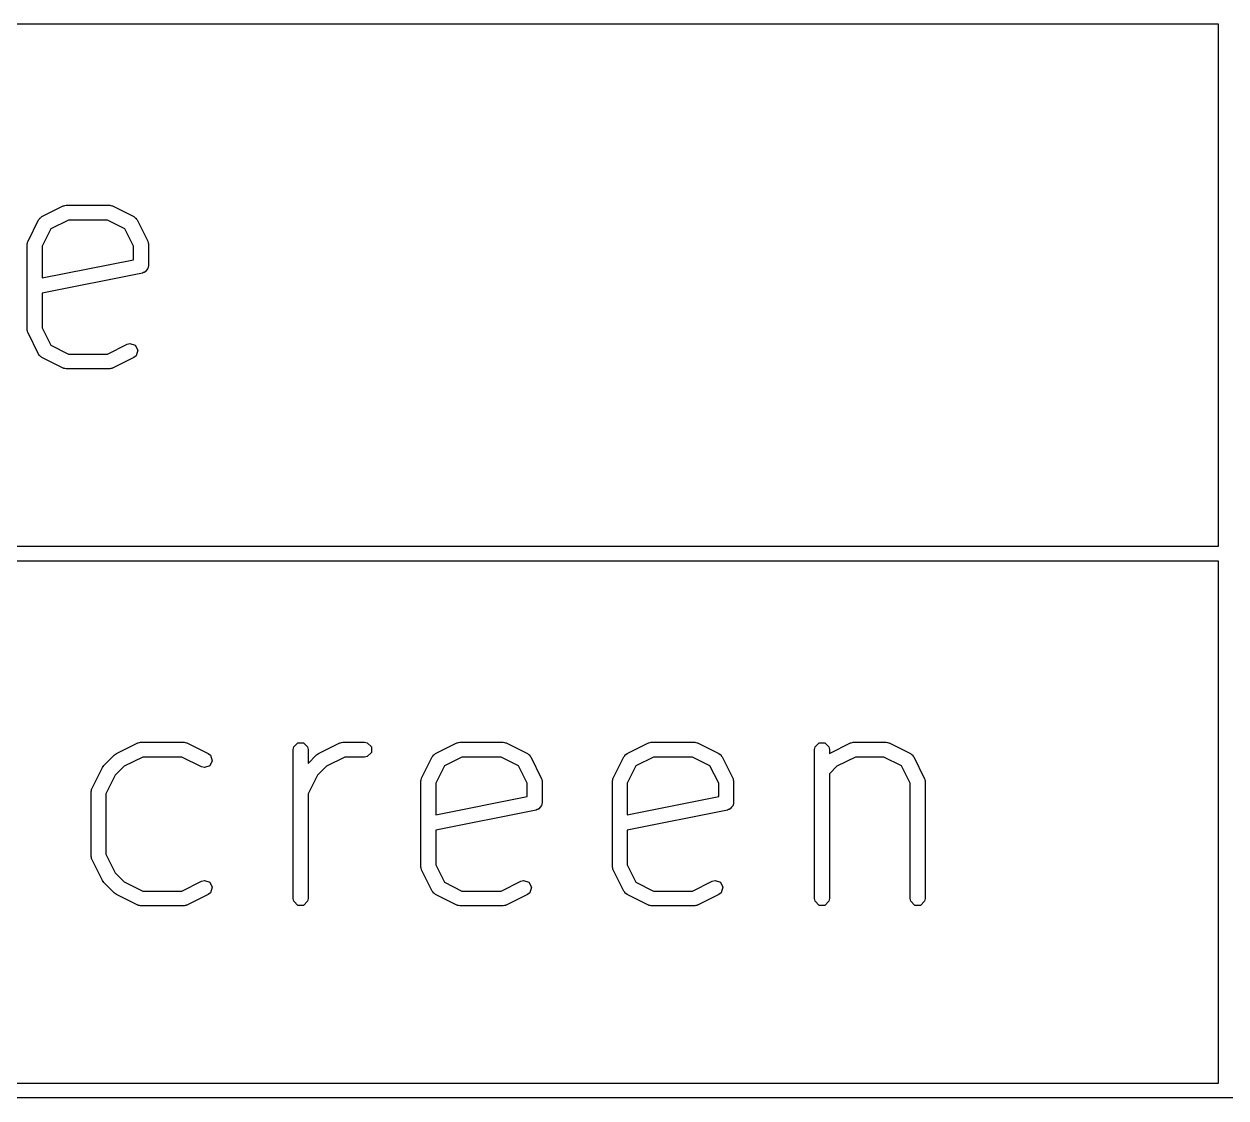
# Model space of a CAD drawing. Header units: inches. Extents: x -2.6 to 7.6, y 0.3 to 5.2.
# Drawn here: x -2.2451 to -1.9274, y 3.7392 to 4.0231 of the extents above; entities that cross this region are included whole.
import ezdxf

# ---------------------------------------------------------------- set-up
doc = ezdxf.new("R2010")
doc.units = ezdxf.units.IN
doc.header["$MEASUREMENT"] = 0
doc.layers.add('BLACK', color=250, linetype='CONTINUOUS')

msp = doc.modelspace()

# ---------------------------------------------------------------- linework, layer by layer
at = {"layer": 'BLACK', "linetype": 'CONTINUOUS'}
for p, q in [((-1.9294, 4.02315), (-2.56495, 4.02315)), ((-1.9294, 3.88512), (-1.9294, 4.02315)), ((-2.24041, 3.97225), (-2.23478, 3.97506)), ((-2.23478, 3.97506), (-2.23469, 3.97508)), ((-2.23469, 3.97508), (-2.23465, 3.97512)), ((-2.23465, 3.97512), (-2.23434, 3.97518)), ((-2.23434, 3.97518), (-2.23404, 3.97526)), ((-2.23404, 3.97526), (-2.234, 3.97525)), ((-2.234, 3.97525), (-2.2339, 3.97527)), ((-2.2339, 3.97527), (-2.22265, 3.97527)), ((-2.22265, 3.97527), (-2.22256, 3.97525)), ((-2.22256, 3.97525), (-2.22251, 3.97526)), ((-2.22251, 3.97526), (-2.22221, 3.97518)), ((-2.22221, 3.97518), (-2.2219, 3.97512)), ((-2.2219, 3.97512), (-2.22187, 3.97508)), ((-2.22187, 3.97508), (-2.22177, 3.97506)), ((-2.22177, 3.97506), (-2.21615, 3.97225)), ((-2.24129, 3.97137), (-2.24105, 3.97168)), ((-2.24105, 3.97168), (-2.24101, 3.97178)), ((-2.24101, 3.97178), (-2.2409, 3.97186)), ((-2.2409, 3.97186), (-2.24081, 3.97197)), ((-2.24081, 3.97197), (-2.24071, 3.97201)), ((-2.24071, 3.97201), (-2.24041, 3.97225)), ((-2.21615, 3.97225), (-2.21584, 3.97201)), ((-2.21584, 3.97201), (-2.21574, 3.97197)), ((-2.21574, 3.97197), (-2.21565, 3.97186)), ((-2.21565, 3.97186), (-2.21554, 3.97178)), ((-2.21554, 3.97178), (-2.21551, 3.97168)), ((-2.21551, 3.97168), (-2.21527, 3.97137)), ((-2.2441, 3.96574), (-2.24129, 3.97137)), ((-2.23806, 3.96902), (-2.24037, 3.9644)), ((-2.23344, 3.97133), (-2.23806, 3.96902)), ((-2.22312, 3.97133), (-2.23344, 3.97133)), ((-2.21849, 3.96902), (-2.22312, 3.97133)), ((-2.21618, 3.9644), (-2.21849, 3.96902)), ((-2.21527, 3.97137), (-2.21245, 3.96574)), ((-2.2443, 3.965), (-2.24422, 3.96531)), ((-2.24422, 3.96531), (-2.24416, 3.96561)), ((-2.24416, 3.96561), (-2.24412, 3.96565)), ((-2.24412, 3.96565), (-2.2441, 3.96574)), ((-2.21245, 3.96574), (-2.21243, 3.96565)), ((-2.21243, 3.96565), (-2.2124, 3.96561)), ((-2.2124, 3.96561), (-2.21234, 3.96531)), ((-2.21234, 3.96531), (-2.21225, 3.965)), ((-2.24431, 3.96486), (-2.24429, 3.96496)), ((-2.24431, 3.94236), (-2.24431, 3.96486)), ((-2.24429, 3.96496), (-2.2443, 3.965)), ((-2.24037, 3.9644), (-2.24037, 3.95601)), ((-2.21618, 3.96085), (-2.21618, 3.9644)), ((-2.21225, 3.965), (-2.21227, 3.96496)), ((-2.21227, 3.96496), (-2.21225, 3.96486)), ((-2.21225, 3.96486), (-2.21225, 3.95924)), ((-2.24037, 3.95601), (-2.21618, 3.96085)), ((-2.21234, 3.95877), (-2.2124, 3.95848)), ((-2.21228, 3.95886), (-2.21234, 3.95877)), ((-2.21225, 3.95924), (-2.2123, 3.95895)), ((-2.2123, 3.95895), (-2.21228, 3.95886)), ((-2.21383, 3.95731), (-2.24037, 3.952)), ((-2.21356, 3.95742), (-2.21383, 3.95731)), ((-2.21346, 3.95742), (-2.21356, 3.95742)), ((-2.21339, 3.95749), (-2.21346, 3.95742)), ((-2.21312, 3.9576), (-2.21339, 3.95749)), ((-2.2128, 3.95808), (-2.21312, 3.9576)), ((-2.2124, 3.95848), (-2.2128, 3.95808)), ((-2.24037, 3.952), (-2.24037, 3.94283)), ((-2.24037, 3.94283), (-2.23806, 3.93821)), ((-2.24429, 3.94227), (-2.24431, 3.94236)), ((-2.2443, 3.94222), (-2.24429, 3.94227)), ((-2.24422, 3.94192), (-2.2443, 3.94222)), ((-2.24416, 3.94161), (-2.24422, 3.94192)), ((-2.24412, 3.94158), (-2.24416, 3.94161)), ((-2.2441, 3.94148), (-2.24412, 3.94158)), ((-2.24129, 3.93586), (-2.2441, 3.94148)), ((-2.23806, 3.93821), (-2.23344, 3.9359)), ((-2.22312, 3.9359), (-2.21791, 3.9385)), ((-2.21791, 3.9385), (-2.21717, 3.9387)), ((-2.21717, 3.9387), (-2.21574, 3.93823)), ((-2.21574, 3.93823), (-2.21506, 3.93688)), ((-2.21506, 3.93688), (-2.21554, 3.93545)), ((-2.24105, 3.93555), (-2.24129, 3.93586)), ((-2.24101, 3.93545), (-2.24105, 3.93555)), ((-2.2409, 3.93536), (-2.24101, 3.93545)), ((-2.24081, 3.93525), (-2.2409, 3.93536)), ((-2.24071, 3.93522), (-2.24081, 3.93525)), ((-2.24041, 3.93498), (-2.24071, 3.93522)), ((-2.23478, 3.93217), (-2.24041, 3.93498)), ((-2.23344, 3.9359), (-2.22312, 3.9359)), ((-2.21615, 3.93498), (-2.22177, 3.93217)), ((-2.21554, 3.93545), (-2.21615, 3.93498)), ((-2.23469, 3.93214), (-2.23478, 3.93217)), ((-2.23465, 3.93211), (-2.23469, 3.93214)), ((-2.23434, 3.93205), (-2.23465, 3.93211)), ((-2.23404, 3.93196), (-2.23434, 3.93205)), ((-2.234, 3.93198), (-2.23404, 3.93196)), ((-2.2339, 3.93196), (-2.234, 3.93198)), ((-2.22265, 3.93196), (-2.2339, 3.93196)), ((-2.22256, 3.93198), (-2.22265, 3.93196)), ((-2.22251, 3.93196), (-2.22256, 3.93198)), ((-2.22221, 3.93205), (-2.22251, 3.93196)), ((-2.2219, 3.93211), (-2.22221, 3.93205)), ((-2.22187, 3.93214), (-2.2219, 3.93211)), ((-2.22177, 3.93217), (-2.22187, 3.93214)), ((-2.56495, 3.88512), (-1.9294, 3.88512)), ((-1.9294, 3.88118), (-2.56495, 3.88118)), ((-1.9294, 3.74315), (-1.9294, 3.88118)), ((-2.22072, 3.83028), (-2.2151, 3.83309)), ((-2.2151, 3.83309), (-2.215, 3.83312)), ((-2.215, 3.83312), (-2.21497, 3.83315)), ((-2.21497, 3.83315), (-2.21466, 3.83321)), ((-2.21466, 3.83321), (-2.21435, 3.83329)), ((-2.21435, 3.83329), (-2.21431, 3.83328)), ((-2.21431, 3.83328), (-2.21422, 3.8333)), ((-2.21422, 3.8333), (-2.20297, 3.8333)), ((-2.20297, 3.8333), (-2.20287, 3.83328)), ((-2.20287, 3.83328), (-2.20283, 3.83329)), ((-2.20283, 3.83329), (-2.20252, 3.83321)), ((-2.20252, 3.83321), (-2.20221, 3.83315)), ((-2.20221, 3.83315), (-2.20218, 3.83312)), ((-2.20218, 3.83312), (-2.20209, 3.83309)), ((-2.20209, 3.83309), (-2.19646, 3.83028)), ((-2.174, 3.83133), (-2.17385, 3.83208)), ((-2.17385, 3.83208), (-2.17279, 3.83315)), ((-2.17279, 3.83315), (-2.17128, 3.83315)), ((-2.17128, 3.83315), (-2.17021, 3.83208)), ((-2.17021, 3.83208), (-2.17006, 3.83133)), ((-2.16729, 3.83028), (-2.16166, 3.83309)), ((-2.16166, 3.83309), (-2.16157, 3.83312)), ((-2.16157, 3.83312), (-2.16154, 3.83315)), ((-2.16154, 3.83315), (-2.16123, 3.83321)), ((-2.16123, 3.83321), (-2.16092, 3.83329)), ((-2.16092, 3.83329), (-2.16088, 3.83328)), ((-2.16088, 3.83328), (-2.16078, 3.8333)), ((-2.16078, 3.8333), (-2.15516, 3.8333)), ((-2.15516, 3.8333), (-2.15441, 3.83315)), ((-2.15441, 3.83315), (-2.15334, 3.83208)), ((-2.15334, 3.83208), (-2.15334, 3.83058)), ((-2.13636, 3.83028), (-2.13073, 3.83309)), ((-2.13073, 3.83309), (-2.13064, 3.83312)), ((-2.13064, 3.83312), (-2.1306, 3.83315)), ((-2.1306, 3.83315), (-2.13029, 3.83321)), ((-2.13029, 3.83321), (-2.12999, 3.83329)), ((-2.12999, 3.83329), (-2.12995, 3.83328)), ((-2.12995, 3.83328), (-2.12985, 3.8333)), ((-2.12985, 3.8333), (-2.1186, 3.8333)), ((-2.1186, 3.8333), (-2.11851, 3.83328)), ((-2.11851, 3.83328), (-2.11846, 3.83329)), ((-2.11846, 3.83329), (-2.11816, 3.83321)), ((-2.11816, 3.83321), (-2.11785, 3.83315)), ((-2.11785, 3.83315), (-2.11782, 3.83312)), ((-2.11782, 3.83312), (-2.11772, 3.83309)), ((-2.11772, 3.83309), (-2.1121, 3.83028)), ((-2.08574, 3.83028), (-2.08011, 3.83309)), ((-2.08011, 3.83309), (-2.08002, 3.83312)), ((-2.08002, 3.83312), (-2.07999, 3.83315)), ((-2.07999, 3.83315), (-2.07968, 3.83321)), ((-2.07968, 3.83321), (-2.07937, 3.83329)), ((-2.07937, 3.83329), (-2.07933, 3.83328)), ((-2.07933, 3.83328), (-2.07923, 3.8333)), ((-2.07923, 3.8333), (-2.06798, 3.8333)), ((-2.06798, 3.8333), (-2.06789, 3.83328)), ((-2.06789, 3.83328), (-2.06784, 3.83329)), ((-2.06784, 3.83329), (-2.06754, 3.83321)), ((-2.06754, 3.83321), (-2.06723, 3.83315)), ((-2.06723, 3.83315), (-2.0672, 3.83312)), ((-2.0672, 3.83312), (-2.0671, 3.83309)), ((-2.0671, 3.83309), (-2.06148, 3.83028)), ((-2.03621, 3.83133), (-2.03606, 3.83208)), ((-2.03606, 3.83208), (-2.03499, 3.83315)), ((-2.03499, 3.83315), (-2.03348, 3.83315)), ((-2.03348, 3.83315), (-2.03242, 3.83208)), ((-2.03242, 3.83208), (-2.03227, 3.83133)), ((-2.03227, 3.8303), (-2.02668, 3.83309)), ((-2.02668, 3.83309), (-2.02659, 3.83312)), ((-2.02659, 3.83312), (-2.02655, 3.83315)), ((-2.02655, 3.83315), (-2.02625, 3.83321)), ((-2.02625, 3.83321), (-2.02594, 3.83329)), ((-2.02594, 3.83329), (-2.0259, 3.83328)), ((-2.0259, 3.83328), (-2.0258, 3.8333)), ((-2.0258, 3.8333), (-2.01736, 3.8333)), ((-2.01736, 3.8333), (-2.01727, 3.83328)), ((-2.01727, 3.83328), (-2.01723, 3.83329)), ((-2.01723, 3.83329), (-2.01692, 3.83321)), ((-2.01692, 3.83321), (-2.01661, 3.83315)), ((-2.01661, 3.83315), (-2.01658, 3.83312)), ((-2.01658, 3.83312), (-2.01648, 3.83309)), ((-2.01648, 3.83309), (-2.01086, 3.83028)), ((-2.22404, 3.8271), (-2.22123, 3.82991)), ((-2.22123, 3.82991), (-2.22097, 3.83008)), ((-2.22097, 3.83008), (-2.22072, 3.83028)), ((-2.21375, 3.82936), (-2.21867, 3.8269)), ((-2.20343, 3.82936), (-2.21375, 3.82936)), ((-2.19822, 3.82676), (-2.20343, 3.82936)), ((-2.19646, 3.83028), (-2.19586, 3.82981)), ((-2.19586, 3.82981), (-2.19538, 3.82838)), ((-2.174, 3.79196), (-2.174, 3.83133)), ((-2.17006, 3.83133), (-2.17006, 3.82765)), ((-2.17006, 3.82765), (-2.1678, 3.82991)), ((-2.1678, 3.82991), (-2.16754, 3.83008)), ((-2.16754, 3.83008), (-2.16729, 3.83028)), ((-2.16032, 3.82936), (-2.16524, 3.8269)), ((-2.15516, 3.82936), (-2.16032, 3.82936)), ((-2.15441, 3.82951), (-2.15516, 3.82936)), ((-2.15334, 3.83058), (-2.15441, 3.82951)), ((-2.14005, 3.82377), (-2.13724, 3.8294)), ((-2.13724, 3.8294), (-2.137, 3.82971)), ((-2.137, 3.82971), (-2.13696, 3.82981)), ((-2.13696, 3.82981), (-2.13685, 3.82989)), ((-2.13685, 3.82989), (-2.13677, 3.83)), ((-2.13677, 3.83), (-2.13667, 3.83004)), ((-2.13667, 3.83004), (-2.13636, 3.83028)), ((-2.12939, 3.82936), (-2.13401, 3.82705)), ((-2.11907, 3.82936), (-2.12939, 3.82936)), ((-2.11445, 3.82705), (-2.11907, 3.82936)), ((-2.1121, 3.83028), (-2.11179, 3.83004)), ((-2.11179, 3.83004), (-2.11169, 3.83)), ((-2.11169, 3.83), (-2.1116, 3.82989)), ((-2.1116, 3.82989), (-2.11149, 3.82981)), ((-2.11149, 3.82981), (-2.11146, 3.82971)), ((-2.11146, 3.82971), (-2.11122, 3.8294)), ((-2.11122, 3.8294), (-2.10841, 3.82377)), ((-2.08943, 3.82377), (-2.08662, 3.8294)), ((-2.08662, 3.8294), (-2.08638, 3.82971)), ((-2.08638, 3.82971), (-2.08634, 3.82981)), ((-2.08634, 3.82981), (-2.08623, 3.82989)), ((-2.08623, 3.82989), (-2.08615, 3.83)), ((-2.08615, 3.83), (-2.08605, 3.83004)), ((-2.08605, 3.83004), (-2.08574, 3.83028)), ((-2.07877, 3.82936), (-2.08339, 3.82705)), ((-2.06845, 3.82936), (-2.07877, 3.82936)), ((-2.06383, 3.82705), (-2.06845, 3.82936)), ((-2.06148, 3.83028), (-2.06117, 3.83004)), ((-2.06117, 3.83004), (-2.06107, 3.83)), ((-2.06107, 3.83), (-2.06098, 3.82989)), ((-2.06098, 3.82989), (-2.06087, 3.82981)), ((-2.06087, 3.82981), (-2.06084, 3.82971)), ((-2.06084, 3.82971), (-2.0606, 3.8294)), ((-2.0606, 3.8294), (-2.05779, 3.82377)), ((-2.03621, 3.79196), (-2.03621, 3.83133)), ((-2.03227, 3.83133), (-2.03227, 3.8303)), ((-2.02534, 3.82936), (-2.03026, 3.8269)), ((-2.01783, 3.82936), (-2.02534, 3.82936)), ((-2.01321, 3.82705), (-2.01783, 3.82936)), ((-2.01086, 3.83028), (-2.01055, 3.83004)), ((-2.01055, 3.83004), (-2.01045, 3.83)), ((-2.01045, 3.83), (-2.01036, 3.82989)), ((-2.01036, 3.82989), (-2.01025, 3.82981)), ((-2.01025, 3.82981), (-2.01022, 3.82971)), ((-2.01022, 3.82971), (-2.00998, 3.8294)), ((-2.00998, 3.8294), (-2.00717, 3.82377)), ((-2.22722, 3.82096), (-2.22441, 3.82659)), ((-2.22441, 3.82659), (-2.22422, 3.82683)), ((-2.22422, 3.82683), (-2.22404, 3.8271)), ((-2.21867, 3.8269), (-2.22103, 3.82454)), ((-2.19748, 3.82655), (-2.19822, 3.82676)), ((-2.19605, 3.82703), (-2.19748, 3.82655)), ((-2.19538, 3.82838), (-2.19605, 3.82703)), ((-2.16524, 3.8269), (-2.1676, 3.82454)), ((-2.13401, 3.82705), (-2.13632, 3.82243)), ((-2.11213, 3.82243), (-2.11445, 3.82705)), ((-2.08339, 3.82705), (-2.0857, 3.82243)), ((-2.06152, 3.82243), (-2.06383, 3.82705)), ((-2.03026, 3.8269), (-2.03227, 3.82489)), ((-2.0109, 3.82243), (-2.01321, 3.82705)), ((-2.22103, 3.82454), (-2.2235, 3.81962)), ((-2.1676, 3.82454), (-2.17006, 3.81962)), ((-2.14026, 3.82289), (-2.14024, 3.82299)), ((-2.14026, 3.8004), (-2.14026, 3.82289)), ((-2.14025, 3.82303), (-2.14017, 3.82334)), ((-2.14024, 3.82299), (-2.14025, 3.82303)), ((-2.14017, 3.82334), (-2.14011, 3.82365)), ((-2.14011, 3.82365), (-2.14007, 3.82368)), ((-2.14007, 3.82368), (-2.14005, 3.82377)), ((-2.13632, 3.82243), (-2.13632, 3.81405)), ((-2.11213, 3.81888), (-2.11213, 3.82243)), ((-2.10841, 3.82377), (-2.10838, 3.82368)), ((-2.10838, 3.82368), (-2.10835, 3.82365)), ((-2.10835, 3.82365), (-2.10829, 3.82334)), ((-2.10829, 3.82334), (-2.1082, 3.82303)), ((-2.1082, 3.82303), (-2.10822, 3.82299)), ((-2.10822, 3.82299), (-2.1082, 3.82289)), ((-2.1082, 3.82289), (-2.1082, 3.81727)), ((-2.08964, 3.82289), (-2.08962, 3.82299)), ((-2.08964, 3.8004), (-2.08964, 3.82289)), ((-2.08963, 3.82303), (-2.08955, 3.82334)), ((-2.08962, 3.82299), (-2.08963, 3.82303)), ((-2.08955, 3.82334), (-2.08949, 3.82365)), ((-2.08949, 3.82365), (-2.08946, 3.82368)), ((-2.08946, 3.82368), (-2.08943, 3.82377)), ((-2.0857, 3.82243), (-2.0857, 3.81405)), ((-2.06152, 3.81888), (-2.06152, 3.82243)), ((-2.05779, 3.82377), (-2.05776, 3.82368)), ((-2.05776, 3.82368), (-2.05773, 3.82365)), ((-2.05773, 3.82365), (-2.05767, 3.82334)), ((-2.05767, 3.82334), (-2.05758, 3.82303)), ((-2.05758, 3.82303), (-2.0576, 3.82299)), ((-2.0576, 3.82299), (-2.05758, 3.82289)), ((-2.05758, 3.82289), (-2.05758, 3.81727)), ((-2.03227, 3.82489), (-2.03227, 3.79196)), ((-2.0109, 3.79196), (-2.0109, 3.82243)), ((-2.00717, 3.82377), (-2.00714, 3.82368)), ((-2.00714, 3.82368), (-2.00711, 3.82365)), ((-2.00711, 3.82365), (-2.00705, 3.82334)), ((-2.00705, 3.82334), (-2.00697, 3.82303)), ((-2.00697, 3.82303), (-2.00698, 3.82299)), ((-2.00698, 3.82299), (-2.00696, 3.82289)), ((-2.00696, 3.82289), (-2.00696, 3.79196)), ((-2.22743, 3.82022), (-2.22734, 3.82052)), ((-2.22741, 3.82018), (-2.22743, 3.82022)), ((-2.22743, 3.82008), (-2.22741, 3.82018)), ((-2.22743, 3.80321), (-2.22743, 3.82008)), ((-2.22734, 3.82052), (-2.22728, 3.82083)), ((-2.22728, 3.82083), (-2.22725, 3.82087)), ((-2.22725, 3.82087), (-2.22722, 3.82096)), ((-2.2235, 3.81962), (-2.2235, 3.80367)), ((-2.17006, 3.81962), (-2.17006, 3.79196)), ((-2.13632, 3.81405), (-2.11213, 3.81888)), ((-2.10875, 3.81611), (-2.10907, 3.81563)), ((-2.10835, 3.81652), (-2.10875, 3.81611)), ((-2.10829, 3.8168), (-2.10835, 3.81652)), ((-2.10823, 3.81689), (-2.10829, 3.8168)), ((-2.1082, 3.81727), (-2.10825, 3.81698)), ((-2.10825, 3.81698), (-2.10823, 3.81689)), ((-2.0857, 3.81405), (-2.06152, 3.81888)), ((-2.05813, 3.81611), (-2.05845, 3.81563)), ((-2.05773, 3.81652), (-2.05813, 3.81611)), ((-2.05767, 3.8168), (-2.05773, 3.81652)), ((-2.05762, 3.81689), (-2.05767, 3.8168)), ((-2.05758, 3.81727), (-2.05764, 3.81698)), ((-2.05764, 3.81698), (-2.05762, 3.81689)), ((-2.10978, 3.81534), (-2.13632, 3.81003)), ((-2.10951, 3.81545), (-2.10978, 3.81534)), ((-2.10941, 3.81545), (-2.10951, 3.81545)), ((-2.10934, 3.81552), (-2.10941, 3.81545)), ((-2.10907, 3.81563), (-2.10934, 3.81552)), ((-2.05916, 3.81534), (-2.0857, 3.81003)), ((-2.05889, 3.81545), (-2.05916, 3.81534)), ((-2.05879, 3.81545), (-2.05889, 3.81545)), ((-2.05872, 3.81552), (-2.05879, 3.81545)), ((-2.05845, 3.81563), (-2.05872, 3.81552)), ((-2.13632, 3.81003), (-2.13632, 3.80086)), ((-2.0857, 3.81003), (-2.0857, 3.80086)), ((-2.22741, 3.80311), (-2.22743, 3.80321)), ((-2.22743, 3.80307), (-2.22741, 3.80311)), ((-2.22734, 3.80276), (-2.22743, 3.80307)), ((-2.2235, 3.80367), (-2.22103, 3.79875)), ((-2.22728, 3.80245), (-2.22734, 3.80276)), ((-2.22725, 3.80242), (-2.22728, 3.80245)), ((-2.22722, 3.80233), (-2.22725, 3.80242)), ((-2.22441, 3.7967), (-2.22722, 3.80233)), ((-2.14024, 3.8003), (-2.14026, 3.8004)), ((-2.14025, 3.80026), (-2.14024, 3.8003)), ((-2.14017, 3.79995), (-2.14025, 3.80026)), ((-2.14011, 3.79964), (-2.14017, 3.79995)), ((-2.13632, 3.80086), (-2.13401, 3.79624)), ((-2.08962, 3.8003), (-2.08964, 3.8004)), ((-2.08963, 3.80026), (-2.08962, 3.8003)), ((-2.08955, 3.79995), (-2.08963, 3.80026)), ((-2.08949, 3.79964), (-2.08955, 3.79995)), ((-2.0857, 3.80086), (-2.08339, 3.79624)), ((-2.22422, 3.79645), (-2.22441, 3.7967)), ((-2.22103, 3.79875), (-2.21867, 3.79639)), ((-2.19822, 3.79653), (-2.19748, 3.79674)), ((-2.19748, 3.79674), (-2.19605, 3.79626)), ((-2.14007, 3.79961), (-2.14011, 3.79964)), ((-2.14005, 3.79952), (-2.14007, 3.79961)), ((-2.13724, 3.79389), (-2.14005, 3.79952)), ((-2.11386, 3.79653), (-2.11312, 3.79674)), ((-2.11312, 3.79674), (-2.11169, 3.79626)), ((-2.08946, 3.79961), (-2.08949, 3.79964)), ((-2.08943, 3.79952), (-2.08946, 3.79961)), ((-2.08662, 3.79389), (-2.08943, 3.79952)), ((-2.06324, 3.79653), (-2.0625, 3.79674)), ((-2.0625, 3.79674), (-2.06107, 3.79626)), ((-2.22404, 3.79619), (-2.22422, 3.79645)), ((-2.22123, 3.79338), (-2.22404, 3.79619)), ((-2.21867, 3.79639), (-2.21375, 3.79393)), ((-2.21375, 3.79393), (-2.20343, 3.79393)), ((-2.20343, 3.79393), (-2.19822, 3.79653)), ((-2.19605, 3.79626), (-2.19538, 3.79491)), ((-2.19538, 3.79491), (-2.19586, 3.79348)), ((-2.137, 3.79358), (-2.13724, 3.79389)), ((-2.13696, 3.79348), (-2.137, 3.79358)), ((-2.13401, 3.79624), (-2.12939, 3.79393)), ((-2.12939, 3.79393), (-2.11907, 3.79393)), ((-2.11907, 3.79393), (-2.11386, 3.79653)), ((-2.11169, 3.79626), (-2.11101, 3.79491)), ((-2.11101, 3.79491), (-2.11149, 3.79348)), ((-2.08638, 3.79358), (-2.08662, 3.79389)), ((-2.08634, 3.79348), (-2.08638, 3.79358)), ((-2.08339, 3.79624), (-2.07877, 3.79393)), ((-2.07877, 3.79393), (-2.06845, 3.79393)), ((-2.06845, 3.79393), (-2.06324, 3.79653)), ((-2.06107, 3.79626), (-2.0604, 3.79491)), ((-2.0604, 3.79491), (-2.06087, 3.79348)), ((-2.22097, 3.7932), (-2.22123, 3.79338)), ((-2.22072, 3.79301), (-2.22097, 3.7932)), ((-2.2151, 3.7902), (-2.22072, 3.79301)), ((-2.19646, 3.79301), (-2.20209, 3.7902)), ((-2.19586, 3.79348), (-2.19646, 3.79301)), ((-2.17385, 3.79121), (-2.174, 3.79196)), ((-2.17279, 3.79014), (-2.17385, 3.79121)), ((-2.17021, 3.79121), (-2.17128, 3.79014)), ((-2.17006, 3.79196), (-2.17021, 3.79121)), ((-2.13685, 3.7934), (-2.13696, 3.79348)), ((-2.13677, 3.79328), (-2.13685, 3.7934)), ((-2.13667, 3.79325), (-2.13677, 3.79328)), ((-2.13636, 3.79301), (-2.13667, 3.79325)), ((-2.13073, 3.7902), (-2.13636, 3.79301)), ((-2.1121, 3.79301), (-2.11772, 3.7902)), ((-2.11149, 3.79348), (-2.1121, 3.79301)), ((-2.08623, 3.7934), (-2.08634, 3.79348)), ((-2.08615, 3.79328), (-2.08623, 3.7934)), ((-2.08605, 3.79325), (-2.08615, 3.79328)), ((-2.08574, 3.79301), (-2.08605, 3.79325)), ((-2.08011, 3.7902), (-2.08574, 3.79301)), ((-2.06148, 3.79301), (-2.0671, 3.7902)), ((-2.06087, 3.79348), (-2.06148, 3.79301)), ((-2.03606, 3.79121), (-2.03621, 3.79196)), ((-2.03499, 3.79014), (-2.03606, 3.79121)), ((-2.03242, 3.79121), (-2.03348, 3.79014)), ((-2.03227, 3.79196), (-2.03242, 3.79121)), ((-2.01075, 3.79121), (-2.0109, 3.79196)), ((-2.00968, 3.79014), (-2.01075, 3.79121)), ((-2.00711, 3.79121), (-2.00818, 3.79014)), ((-2.00696, 3.79196), (-2.00711, 3.79121)), ((-2.215, 3.79017), (-2.2151, 3.7902)), ((-2.21497, 3.79014), (-2.215, 3.79017)), ((-2.21466, 3.79008), (-2.21497, 3.79014)), ((-2.21435, 3.79), (-2.21466, 3.79008)), ((-2.21431, 3.79001), (-2.21435, 3.79)), ((-2.21422, 3.78999), (-2.21431, 3.79001)), ((-2.20297, 3.78999), (-2.21422, 3.78999)), ((-2.20287, 3.79001), (-2.20297, 3.78999)), ((-2.20283, 3.79), (-2.20287, 3.79001)), ((-2.20252, 3.79008), (-2.20283, 3.79)), ((-2.20221, 3.79014), (-2.20252, 3.79008)), ((-2.20218, 3.79017), (-2.20221, 3.79014)), ((-2.20209, 3.7902), (-2.20218, 3.79017)), ((-2.17128, 3.79014), (-2.17279, 3.79014)), ((-2.13064, 3.79017), (-2.13073, 3.7902)), ((-2.1306, 3.79014), (-2.13064, 3.79017)), ((-2.13029, 3.79008), (-2.1306, 3.79014)), ((-2.12999, 3.79), (-2.13029, 3.79008)), ((-2.12995, 3.79001), (-2.12999, 3.79)), ((-2.12985, 3.78999), (-2.12995, 3.79001)), ((-2.1186, 3.78999), (-2.12985, 3.78999)), ((-2.11851, 3.79001), (-2.1186, 3.78999)), ((-2.11846, 3.79), (-2.11851, 3.79001)), ((-2.11816, 3.79008), (-2.11846, 3.79)), ((-2.11785, 3.79014), (-2.11816, 3.79008)), ((-2.11782, 3.79017), (-2.11785, 3.79014)), ((-2.11772, 3.7902), (-2.11782, 3.79017)), ((-2.08002, 3.79017), (-2.08011, 3.7902)), ((-2.07999, 3.79014), (-2.08002, 3.79017)), ((-2.07968, 3.79008), (-2.07999, 3.79014)), ((-2.07937, 3.79), (-2.07968, 3.79008)), ((-2.07933, 3.79001), (-2.07937, 3.79)), ((-2.07923, 3.78999), (-2.07933, 3.79001)), ((-2.06798, 3.78999), (-2.07923, 3.78999)), ((-2.06789, 3.79001), (-2.06798, 3.78999)), ((-2.06784, 3.79), (-2.06789, 3.79001)), ((-2.06754, 3.79008), (-2.06784, 3.79)), ((-2.06723, 3.79014), (-2.06754, 3.79008)), ((-2.0672, 3.79017), (-2.06723, 3.79014)), ((-2.0671, 3.7902), (-2.0672, 3.79017)), ((-2.03348, 3.79014), (-2.03499, 3.79014)), ((-2.00818, 3.79014), (-2.00968, 3.79014)), ((-2.56495, 3.74315), (-1.9294, 3.74315)), ((2.20417, 3.73921), (-2.56692, 3.73921))]:
    msp.add_line(p, q, dxfattribs=at)

doc.saveas('drawing.dxf')
